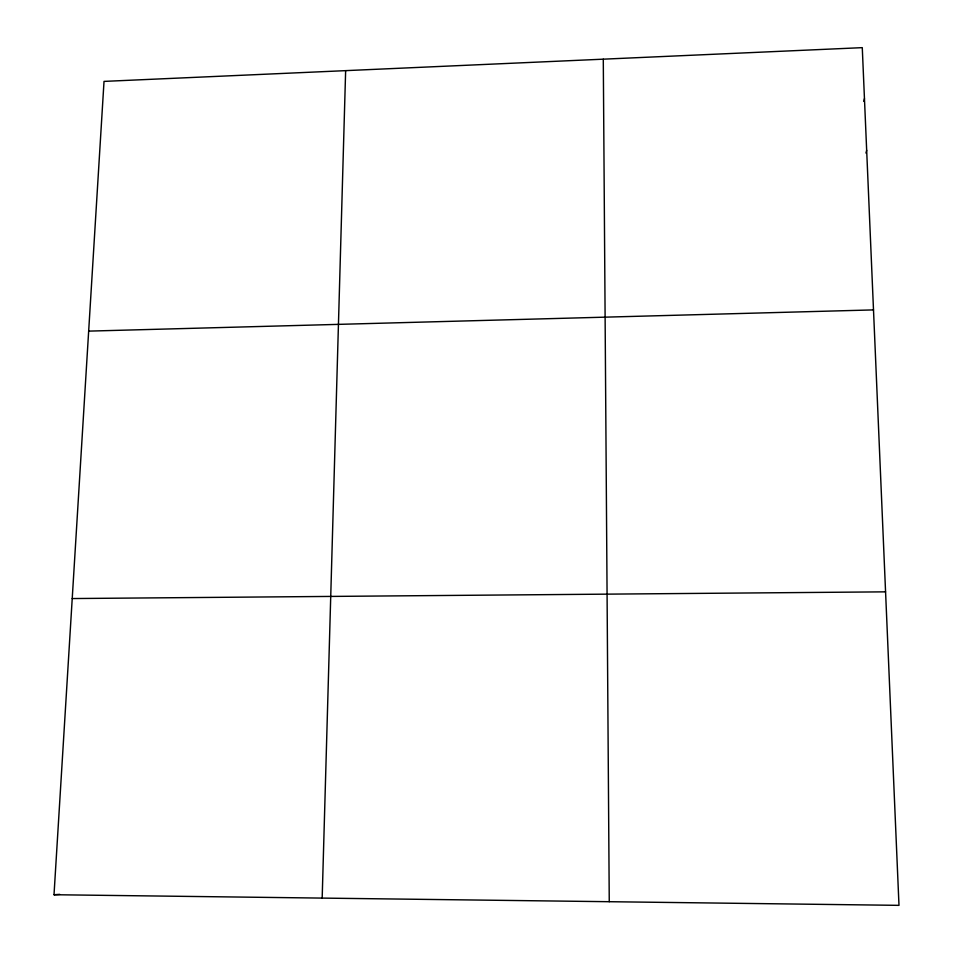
<?xml version="1.0" encoding="UTF-8"?>
<svg xmlns="http://www.w3.org/2000/svg" width="953" height="953" viewBox="0 0 953 953"><rect width="100%" height="100%" fill="white"/><g stroke="black" fill="none" stroke-linecap="round" stroke-linejoin="round"><path stroke-width="1.43" d="M322.174 898.095L345.641 70.641M54.011 894.724L104.02 81.398L862.274 47.65L898.989 905.35L54.011 894.724L59.717 894.355M863.787 101.387L864.454 98.624M865.943 153.064L866.67 150.324M88.665 331.12L873.496 309.904M72.225 598.555L885.563 591.849M603.285 59.181L609.253 901.705"/></g></svg>
